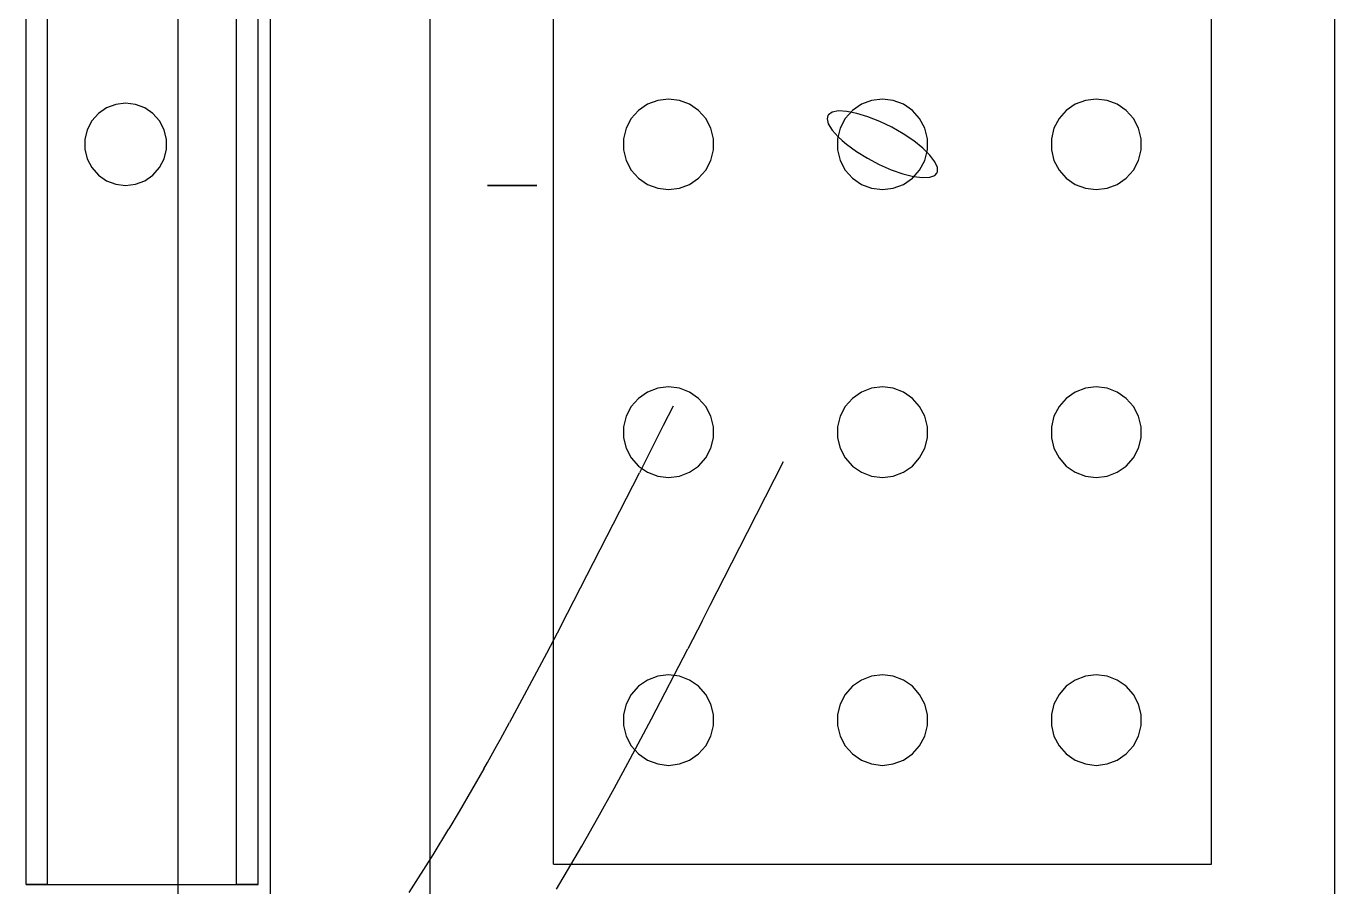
# Model space of a CAD drawing. Header units: millimetres. Extents: x -1175 to 655, y -895 to 720.
# Drawn here: x -177.05 to -159.55, y 34.15 to 45.66 of the extents above; entities that cross this region are included whole.
import ezdxf

# ---------------------------------------------------------------- set-up
doc = ezdxf.new("R2010")
doc.units = ezdxf.units.MM
doc.layers.add('HIDDEN', color=8, linetype='Continuous')
doc.layers.add('VISIBLE', color=7, linetype='Continuous')

msp = doc.modelspace()

# ---------------------------------------------------------------- linework, layer by layer
at = {"layer": 'HIDDEN'}
for points in [[(-175.016, 31.1), (-175.016, 56.4)], [(-175.016, 31.1), (-175.016, 56.4)], [(-175.016, 31.1), (-175.016, 56.4)], [(-173.784, 31.1), (-173.784, 56.4)], [(-173.784, 31.1), (-173.784, 56.4)], [(-173.784, 31.1), (-173.784, 56.4)], [(-171.65, 33.355), (-171.65, 54.805)], [(-171.65, 33.355), (-171.65, 54.805)], [(-159.55, 33.355), (-159.55, 54.805)], [(-159.55, 33.355), (-159.55, 54.805)], [(-177.05, 34.18), (-177.05, 53.98)], [(-177.05, 34.18), (-177.05, 53.98)], [(-177.05, 34.18), (-177.05, 53.98)], [(-177.05, 34.18), (-177.05, 53.98)], [(-177.05, 34.18), (-177.05, 53.98)], [(-177.05, 34.18), (-177.05, 53.98)], [(-177.05, 34.18), (-177.05, 53.98)], [(-177.05, 34.18), (-177.05, 53.98)], [(-177.05, 34.18), (-177.05, 53.98)], [(-177.05, 34.18), (-177.05, 53.98)], [(-177.05, 34.18), (-177.05, 53.98)], [(-177.05, 34.18), (-177.05, 53.98)], [(-176.763, 34.18), (-176.763, 53.98)], [(-176.763, 34.18), (-176.763, 53.98)], [(-176.763, 34.18), (-176.763, 53.98)], [(-176.763, 34.18), (-176.763, 53.98)], [(-176.763, 34.18), (-176.763, 53.98)], [(-176.763, 34.18), (-176.763, 53.98)], [(-176.763, 34.18), (-176.763, 53.98)], [(-176.763, 34.18), (-176.763, 53.98)], [(-176.763, 34.18), (-176.763, 53.98)], [(-176.763, 34.18), (-176.763, 53.98)], [(-176.763, 34.18), (-176.763, 53.98)], [(-176.763, 34.18), (-176.763, 53.98)], [(-174.237, 34.18), (-174.237, 53.98)], [(-174.237, 34.18), (-174.237, 53.98)], [(-174.237, 34.18), (-174.237, 53.98)], [(-174.237, 34.18), (-174.237, 53.98)], [(-174.237, 34.18), (-174.237, 53.98)], [(-174.237, 34.18), (-174.237, 53.98)], [(-174.237, 34.18), (-174.237, 53.98)], [(-174.237, 34.18), (-174.237, 53.98)], [(-174.237, 34.18), (-174.237, 53.98)], [(-174.237, 34.18), (-174.237, 53.98)], [(-174.237, 34.18), (-174.237, 53.98)], [(-174.237, 34.18), (-174.237, 53.98)], [(-173.95, 34.18), (-173.95, 53.98)], [(-173.95, 34.18), (-173.95, 53.98)], [(-173.95, 34.18), (-173.95, 53.98)], [(-173.95, 34.18), (-173.95, 53.98)], [(-173.95, 34.18), (-173.95, 53.98)], [(-173.95, 34.18), (-173.95, 53.98)], [(-173.95, 34.18), (-173.95, 53.98)], [(-173.95, 34.18), (-173.95, 53.98)], [(-173.95, 34.18), (-173.95, 53.98)], [(-173.95, 34.18), (-173.95, 53.98)], [(-173.95, 34.18), (-173.95, 53.98)], [(-173.95, 34.18), (-173.95, 53.98)], [(-170, 34.455), (-170, 53.705)], [(-170, 34.455), (-170, 53.705)], [(-170, 34.455), (-170, 53.705)], [(-170, 34.455), (-170, 53.705)], [(-170, 34.455), (-170, 53.705)], [(-170, 34.455), (-170, 53.705)], [(-170, 34.455), (-170, 53.705)], [(-170, 34.455), (-170, 53.705)], [(-170, 34.455), (-170, 53.705)], [(-170, 34.455), (-170, 53.705)], [(-170, 34.455), (-170, 53.705)], [(-170, 34.455), (-170, 53.705)], [(-170, 34.455), (-170, 53.705)], [(-170, 34.455), (-170, 53.705)], [(-170, 34.455), (-170, 53.705)], [(-170, 34.455), (-170, 53.705)], [(-170, 34.455), (-170, 53.705)], [(-170, 34.455), (-170, 53.705)], [(-170, 34.455), (-170, 53.705)], [(-170, 34.455), (-170, 53.705)], [(-170, 34.455), (-170, 53.705)], [(-170, 34.455), (-170, 53.705)], [(-170, 34.455), (-170, 53.705)], [(-170, 34.455), (-170, 53.705)], [(-170, 34.455), (-170, 53.705)], [(-170, 34.455), (-170, 53.705)], [(-170, 34.455), (-170, 53.705)], [(-170, 34.455), (-170, 53.705)], [(-170, 34.455), (-170, 53.705)], [(-170, 34.455), (-170, 53.705)], [(-170, 34.455), (-170, 53.705)], [(-170, 34.455), (-170, 53.705)], [(-170, 34.455), (-170, 53.705)], [(-170, 34.455), (-170, 53.705)], [(-170, 34.455), (-170, 53.705)], [(-170, 34.455), (-170, 53.705)], [(-170, 34.455), (-170, 53.705)], [(-170, 34.455), (-170, 53.705)], [(-170, 34.455), (-170, 53.705)], [(-170, 34.455), (-170, 53.705)], [(-170, 34.455), (-170, 53.705)], [(-170, 34.455), (-170, 53.705)], [(-170, 34.455), (-170, 53.705)], [(-170, 34.455), (-170, 53.705)], [(-170, 34.455), (-170, 53.705)], [(-170, 34.455), (-170, 53.705)], [(-170, 34.455), (-170, 53.705)], [(-170, 34.455), (-170, 53.705)], [(-170, 34.455), (-170, 53.705)], [(-170, 34.455), (-170, 53.705)], [(-170, 34.455), (-170, 53.705)], [(-170, 34.455), (-170, 53.705)], [(-161.2, 34.455), (-161.2, 53.705)], [(-161.2, 34.455), (-161.2, 53.705)], [(-161.2, 34.455), (-161.2, 53.705)], [(-161.2, 34.455), (-161.2, 53.705)], [(-161.2, 34.455), (-161.2, 53.705)], [(-161.2, 34.455), (-161.2, 53.705)], [(-161.2, 34.455), (-161.2, 53.705)], [(-161.2, 34.455), (-161.2, 53.705)], [(-161.2, 34.455), (-161.2, 53.705)], [(-161.2, 34.455), (-161.2, 53.705)], [(-161.2, 34.455), (-161.2, 53.705)], [(-161.2, 34.455), (-161.2, 53.705)], [(-161.2, 34.455), (-161.2, 53.705)], [(-161.2, 34.455), (-161.2, 53.705)], [(-161.2, 34.455), (-161.2, 53.705)], [(-161.2, 34.455), (-161.2, 53.705)], [(-161.2, 34.455), (-161.2, 53.705)], [(-161.2, 34.455), (-161.2, 53.705)], [(-161.2, 34.455), (-161.2, 53.705)], [(-161.2, 34.455), (-161.2, 53.705)], [(-161.2, 34.455), (-161.2, 53.705)], [(-161.2, 34.455), (-161.2, 53.705)], [(-161.2, 34.455), (-161.2, 53.705)], [(-161.2, 34.455), (-161.2, 53.705)], [(-161.2, 34.455), (-161.2, 53.705)], [(-161.2, 34.455), (-161.2, 53.705)], [(-161.2, 34.455), (-161.2, 53.705)], [(-161.2, 34.455), (-161.2, 53.705)], [(-161.2, 34.455), (-161.2, 53.705)], [(-161.2, 34.455), (-161.2, 53.705)], [(-161.2, 34.455), (-161.2, 53.705)], [(-161.2, 34.455), (-161.2, 53.705)], [(-161.2, 34.455), (-161.2, 53.705)], [(-161.2, 34.455), (-161.2, 53.705)], [(-161.2, 34.455), (-161.2, 53.705)], [(-161.2, 34.455), (-161.2, 53.705)], [(-161.2, 34.455), (-161.2, 53.705)], [(-161.2, 34.455), (-161.2, 53.705)], [(-161.2, 34.455), (-161.2, 53.705)], [(-161.2, 34.455), (-161.2, 53.705)], [(-161.2, 34.455), (-161.2, 53.705)], [(-161.2, 34.455), (-161.2, 53.705)], [(-161.2, 34.455), (-161.2, 53.705)], [(-161.2, 34.455), (-161.2, 53.705)], [(-161.2, 34.455), (-161.2, 53.705)], [(-161.2, 34.455), (-161.2, 53.705)], [(-161.2, 34.455), (-161.2, 53.705)], [(-161.2, 34.455), (-161.2, 53.705)], [(-161.2, 34.455), (-161.2, 53.705)], [(-161.2, 34.455), (-161.2, 53.705)], [(-161.2, 34.455), (-161.2, 53.705)], [(-161.2, 34.455), (-161.2, 53.705)], [(-175.72, 44.63), (-175.852, 44.614)], [(-175.588, 44.614), (-175.72, 44.63)], [(-168.605, 44.667), (-168.741, 44.616)], [(-168.605, 44.667), (-168.741, 44.616)], [(-168.46, 44.685), (-168.605, 44.667)], [(-168.46, 44.685), (-168.605, 44.667)], [(-168.315, 44.667), (-168.46, 44.685)], [(-168.315, 44.667), (-168.46, 44.685)], [(-168.179, 44.616), (-168.315, 44.667)], [(-168.179, 44.616), (-168.315, 44.667)], [(-165.745, 44.667), (-165.881, 44.616)], [(-165.745, 44.667), (-165.881, 44.616)], [(-165.6, 44.685), (-165.745, 44.667)], [(-165.6, 44.685), (-165.745, 44.667)], [(-165.455, 44.667), (-165.6, 44.685)], [(-165.455, 44.667), (-165.6, 44.685)], [(-165.319, 44.616), (-165.455, 44.667)], [(-165.319, 44.616), (-165.455, 44.667)], [(-162.885, 44.667), (-163.021, 44.616)], [(-162.885, 44.667), (-163.021, 44.616)], [(-162.74, 44.685), (-162.885, 44.667)], [(-162.74, 44.685), (-162.885, 44.667)], [(-162.595, 44.667), (-162.74, 44.685)], [(-162.595, 44.667), (-162.74, 44.685)], [(-162.459, 44.616), (-162.595, 44.667)], [(-162.459, 44.616), (-162.595, 44.667)], [(-176.085, 44.492), (-176.173, 44.392)], [(-175.976, 44.567), (-176.085, 44.492)], [(-175.852, 44.614), (-175.976, 44.567)], [(-175.464, 44.567), (-175.588, 44.614)], [(-175.355, 44.492), (-175.464, 44.567)], [(-175.267, 44.392), (-175.355, 44.492)], [(-168.861, 44.533), (-168.958, 44.424)], [(-168.861, 44.533), (-168.958, 44.424)], [(-168.741, 44.616), (-168.861, 44.533)], [(-168.741, 44.616), (-168.861, 44.533)], [(-168.059, 44.533), (-168.179, 44.616)], [(-168.059, 44.533), (-168.179, 44.616)], [(-167.962, 44.424), (-168.059, 44.533)], [(-167.962, 44.424), (-168.059, 44.533)], [(-166.33, 44.465), (-166.341, 44.422)], [(-166.323, 44.475), (-166.33, 44.465)], [(-166.27, 44.511), (-166.323, 44.475)], [(-166.187, 44.526), (-166.27, 44.511)], [(-166.076, 44.52), (-166.187, 44.526)], [(-166.001, 44.533), (-166.098, 44.424)], [(-166.001, 44.533), (-166.098, 44.424)], [(-165.943, 44.493), (-166.076, 44.52)], [(-165.881, 44.616), (-166.001, 44.533)], [(-165.881, 44.616), (-166.001, 44.533)], [(-165.794, 44.448), (-165.943, 44.493)], [(-165.199, 44.533), (-165.319, 44.616)], [(-165.199, 44.533), (-165.319, 44.616)], [(-165.102, 44.424), (-165.199, 44.533)], [(-165.102, 44.424), (-165.199, 44.533)], [(-163.141, 44.533), (-163.238, 44.424)], [(-163.141, 44.533), (-163.238, 44.424)], [(-163.021, 44.616), (-163.141, 44.533)], [(-163.021, 44.616), (-163.141, 44.533)], [(-162.339, 44.533), (-162.459, 44.616)], [(-162.339, 44.533), (-162.459, 44.616)], [(-162.242, 44.424), (-162.339, 44.533)], [(-162.242, 44.424), (-162.339, 44.533)], [(-176.173, 44.392), (-176.234, 44.275)], [(-175.206, 44.275), (-175.267, 44.392)], [(-169.026, 44.295), (-169.061, 44.153)], [(-169.026, 44.295), (-169.061, 44.153)], [(-168.958, 44.424), (-169.026, 44.295)], [(-168.958, 44.424), (-169.026, 44.295)], [(-167.894, 44.295), (-167.962, 44.424)], [(-167.894, 44.295), (-167.962, 44.424)], [(-167.859, 44.153), (-167.894, 44.295)], [(-167.859, 44.153), (-167.894, 44.295)], [(-166.341, 44.422), (-166.324, 44.352)], [(-166.324, 44.352), (-166.274, 44.27)], [(-166.166, 44.295), (-166.201, 44.153)], [(-166.166, 44.295), (-166.201, 44.153)], [(-166.098, 44.424), (-166.166, 44.295)], [(-166.098, 44.424), (-166.166, 44.295)], [(-165.636, 44.385), (-165.794, 44.448)], [(-165.476, 44.308), (-165.636, 44.385)], [(-165.323, 44.22), (-165.476, 44.308)], [(-165.034, 44.295), (-165.102, 44.424)], [(-165.034, 44.295), (-165.102, 44.424)], [(-164.999, 44.153), (-165.034, 44.295)], [(-164.999, 44.153), (-165.034, 44.295)], [(-163.306, 44.295), (-163.341, 44.153)], [(-163.306, 44.295), (-163.341, 44.153)], [(-163.238, 44.424), (-163.306, 44.295)], [(-163.238, 44.424), (-163.306, 44.295)], [(-162.174, 44.295), (-162.242, 44.424)], [(-162.174, 44.295), (-162.242, 44.424)], [(-162.139, 44.153), (-162.174, 44.295)], [(-162.139, 44.153), (-162.174, 44.295)], [(-176.234, 44.275), (-176.266, 44.146)], [(-176.266, 44.146), (-176.266, 44.014)], [(-175.174, 44.146), (-175.206, 44.275)], [(-175.174, 44.014), (-175.174, 44.146)], [(-169.061, 44.153), (-169.061, 44.007)], [(-169.061, 44.153), (-169.061, 44.007)], [(-167.859, 44.007), (-167.859, 44.153)], [(-167.859, 44.007), (-167.859, 44.153)], [(-166.274, 44.27), (-166.193, 44.179)], [(-166.201, 44.153), (-166.201, 44.007)], [(-166.201, 44.153), (-166.201, 44.007)], [(-166.193, 44.179), (-166.139, 44.13)], [(-166.139, 44.13), (-166.079, 44.08)], [(-165.182, 44.126), (-165.323, 44.22)], [(-165.06, 44.03), (-165.182, 44.126)], [(-164.999, 44.007), (-164.999, 44.153)], [(-164.999, 44.007), (-164.999, 44.153)], [(-163.341, 44.153), (-163.341, 44.007)], [(-163.341, 44.153), (-163.341, 44.007)], [(-162.139, 44.007), (-162.139, 44.153)], [(-162.139, 44.007), (-162.139, 44.153)], [(-176.266, 44.014), (-176.234, 43.885)], [(-175.206, 43.885), (-175.174, 44.014)], [(-169.061, 44.007), (-169.026, 43.865)], [(-169.061, 44.007), (-169.026, 43.865)], [(-167.894, 43.865), (-167.859, 44.007)], [(-167.894, 43.865), (-167.859, 44.007)], [(-166.201, 44.007), (-166.166, 43.865)], [(-166.201, 44.007), (-166.166, 43.865)], [(-166.079, 44.08), (-165.948, 43.985)], [(-165.948, 43.985), (-165.8, 43.894)], [(-164.964, 43.936), (-165.06, 44.03)], [(-165.034, 43.865), (-164.999, 44.007)], [(-165.034, 43.865), (-164.999, 44.007)], [(-164.897, 43.848), (-164.964, 43.936)], [(-163.341, 44.007), (-163.306, 43.865)], [(-163.341, 44.007), (-163.306, 43.865)], [(-162.174, 43.865), (-162.139, 44.007)], [(-162.174, 43.865), (-162.139, 44.007)], [(-176.234, 43.885), (-176.173, 43.768)], [(-176.173, 43.768), (-176.085, 43.668)], [(-175.355, 43.668), (-175.267, 43.768)], [(-175.267, 43.768), (-175.206, 43.885)], [(-169.026, 43.865), (-168.958, 43.736)], [(-169.026, 43.865), (-168.958, 43.736)], [(-167.962, 43.736), (-167.894, 43.865)], [(-167.962, 43.736), (-167.894, 43.865)], [(-166.166, 43.865), (-166.098, 43.736)], [(-166.166, 43.865), (-166.098, 43.736)], [(-165.8, 43.894), (-165.643, 43.811)], [(-165.643, 43.811), (-165.483, 43.741)], [(-165.102, 43.736), (-165.034, 43.865)], [(-165.102, 43.736), (-165.034, 43.865)], [(-164.863, 43.772), (-164.897, 43.848)], [(-164.864, 43.71), (-164.863, 43.772)], [(-163.306, 43.865), (-163.238, 43.736)], [(-163.306, 43.865), (-163.238, 43.736)], [(-162.242, 43.736), (-162.174, 43.865)], [(-162.242, 43.736), (-162.174, 43.865)], [(-176.085, 43.668), (-175.976, 43.593)], [(-175.976, 43.593), (-175.852, 43.546)], [(-175.588, 43.546), (-175.464, 43.593)], [(-175.464, 43.593), (-175.355, 43.668)], [(-168.958, 43.736), (-168.861, 43.627)], [(-168.958, 43.736), (-168.861, 43.627)], [(-168.861, 43.627), (-168.741, 43.544)], [(-168.861, 43.627), (-168.741, 43.544)], [(-168.179, 43.544), (-168.059, 43.627)], [(-168.179, 43.544), (-168.059, 43.627)], [(-168.059, 43.627), (-167.962, 43.736)], [(-168.059, 43.627), (-167.962, 43.736)], [(-166.098, 43.736), (-166.001, 43.627)], [(-166.098, 43.736), (-166.001, 43.627)], [(-166.001, 43.627), (-165.881, 43.544)], [(-166.001, 43.627), (-165.881, 43.544)], [(-165.483, 43.741), (-165.328, 43.687)], [(-165.328, 43.687), (-165.186, 43.65)], [(-165.319, 43.544), (-165.199, 43.627)], [(-165.319, 43.544), (-165.199, 43.627)], [(-165.199, 43.627), (-165.102, 43.736)], [(-165.199, 43.627), (-165.102, 43.736)], [(-165.186, 43.65), (-165.064, 43.635)], [(-165.064, 43.635), (-164.966, 43.639)], [(-164.966, 43.639), (-164.899, 43.665)], [(-164.899, 43.665), (-164.871, 43.695)], [(-164.871, 43.695), (-164.864, 43.71)], [(-163.238, 43.736), (-163.141, 43.627)], [(-163.238, 43.736), (-163.141, 43.627)], [(-163.141, 43.627), (-163.021, 43.544)], [(-163.141, 43.627), (-163.021, 43.544)], [(-162.459, 43.544), (-162.339, 43.627)], [(-162.459, 43.544), (-162.339, 43.627)], [(-162.339, 43.627), (-162.242, 43.736)], [(-162.339, 43.627), (-162.242, 43.736)], [(-175.852, 43.546), (-175.72, 43.53)], [(-175.72, 43.53), (-175.588, 43.546)], [(-170.88, 43.53), (-170.878, 43.53)], [(-170.878, 43.53), (-170.88, 43.53)], [(-170.878, 43.53), (-170.859, 43.53)], [(-170.859, 43.53), (-170.878, 43.53)], [(-170.859, 43.53), (-170.822, 43.53)], [(-170.822, 43.53), (-170.859, 43.53)], [(-170.822, 43.53), (-170.769, 43.53)], [(-170.769, 43.53), (-170.822, 43.53)], [(-170.769, 43.53), (-170.703, 43.53)], [(-170.703, 43.53), (-170.769, 43.53)], [(-170.703, 43.53), (-170.629, 43.53)], [(-170.629, 43.53), (-170.703, 43.53)], [(-170.629, 43.53), (-170.55, 43.53)], [(-170.55, 43.53), (-170.629, 43.53)], [(-170.471, 43.53), (-170.55, 43.53)], [(-170.55, 43.53), (-170.471, 43.53)], [(-170.397, 43.53), (-170.471, 43.53)], [(-170.471, 43.53), (-170.397, 43.53)], [(-170.331, 43.53), (-170.397, 43.53)], [(-170.397, 43.53), (-170.331, 43.53)], [(-170.278, 43.53), (-170.331, 43.53)], [(-170.331, 43.53), (-170.278, 43.53)], [(-170.241, 43.53), (-170.278, 43.53)], [(-170.278, 43.53), (-170.241, 43.53)], [(-170.222, 43.53), (-170.241, 43.53)], [(-170.241, 43.53), (-170.222, 43.53)], [(-170.22, 43.53), (-170.222, 43.53)], [(-170.222, 43.53), (-170.22, 43.53)], [(-168.741, 43.544), (-168.605, 43.493)], [(-168.741, 43.544), (-168.605, 43.493)], [(-168.605, 43.493), (-168.46, 43.475)], [(-168.605, 43.493), (-168.46, 43.475)], [(-168.46, 43.475), (-168.315, 43.493)], [(-168.46, 43.475), (-168.315, 43.493)], [(-168.315, 43.493), (-168.179, 43.544)], [(-168.315, 43.493), (-168.179, 43.544)], [(-165.881, 43.544), (-165.745, 43.493)], [(-165.881, 43.544), (-165.745, 43.493)], [(-165.745, 43.493), (-165.6, 43.475)], [(-165.745, 43.493), (-165.6, 43.475)], [(-165.6, 43.475), (-165.455, 43.493)], [(-165.6, 43.475), (-165.455, 43.493)], [(-165.455, 43.493), (-165.319, 43.544)], [(-165.455, 43.493), (-165.319, 43.544)], [(-163.021, 43.544), (-162.885, 43.493)], [(-163.021, 43.544), (-162.885, 43.493)], [(-162.885, 43.493), (-162.74, 43.475)], [(-162.885, 43.493), (-162.74, 43.475)], [(-162.74, 43.475), (-162.595, 43.493)], [(-162.74, 43.475), (-162.595, 43.493)], [(-162.595, 43.493), (-162.459, 43.544)], [(-162.595, 43.493), (-162.459, 43.544)], [(-168.605, 40.817), (-168.741, 40.766)], [(-168.605, 40.817), (-168.741, 40.766)], [(-168.46, 40.835), (-168.605, 40.817)], [(-168.46, 40.835), (-168.605, 40.817)], [(-168.315, 40.817), (-168.46, 40.835)], [(-168.315, 40.817), (-168.46, 40.835)], [(-168.179, 40.766), (-168.315, 40.817)], [(-168.179, 40.766), (-168.315, 40.817)], [(-165.745, 40.817), (-165.881, 40.766)], [(-165.745, 40.817), (-165.881, 40.766)], [(-165.6, 40.835), (-165.745, 40.817)], [(-165.6, 40.835), (-165.745, 40.817)], [(-165.455, 40.817), (-165.6, 40.835)], [(-165.455, 40.817), (-165.6, 40.835)], [(-165.319, 40.766), (-165.455, 40.817)], [(-165.319, 40.766), (-165.455, 40.817)], [(-162.885, 40.817), (-163.021, 40.766)], [(-162.885, 40.817), (-163.021, 40.766)], [(-162.74, 40.835), (-162.885, 40.817)], [(-162.74, 40.835), (-162.885, 40.817)], [(-162.595, 40.817), (-162.74, 40.835)], [(-162.595, 40.817), (-162.74, 40.835)], [(-162.459, 40.766), (-162.595, 40.817)], [(-162.459, 40.766), (-162.595, 40.817)], [(-168.861, 40.683), (-168.958, 40.574)], [(-168.861, 40.683), (-168.958, 40.574)], [(-168.741, 40.766), (-168.861, 40.683)], [(-168.741, 40.766), (-168.861, 40.683)], [(-168.059, 40.683), (-168.179, 40.766)], [(-168.059, 40.683), (-168.179, 40.766)], [(-167.962, 40.574), (-168.059, 40.683)], [(-167.962, 40.574), (-168.059, 40.683)], [(-166.001, 40.683), (-166.098, 40.574)], [(-166.001, 40.683), (-166.098, 40.574)], [(-165.881, 40.766), (-166.001, 40.683)], [(-165.881, 40.766), (-166.001, 40.683)], [(-165.199, 40.683), (-165.319, 40.766)], [(-165.199, 40.683), (-165.319, 40.766)], [(-165.102, 40.574), (-165.199, 40.683)], [(-165.102, 40.574), (-165.199, 40.683)], [(-163.141, 40.683), (-163.238, 40.574)], [(-163.141, 40.683), (-163.238, 40.574)], [(-163.021, 40.766), (-163.141, 40.683)], [(-163.021, 40.766), (-163.141, 40.683)], [(-162.339, 40.683), (-162.459, 40.766)], [(-162.339, 40.683), (-162.459, 40.766)], [(-162.242, 40.574), (-162.339, 40.683)], [(-162.242, 40.574), (-162.339, 40.683)], [(-169.026, 40.445), (-169.061, 40.303)], [(-169.026, 40.445), (-169.061, 40.303)], [(-168.958, 40.574), (-169.026, 40.445)], [(-168.958, 40.574), (-169.026, 40.445)], [(-167.894, 40.445), (-167.962, 40.574)], [(-167.894, 40.445), (-167.962, 40.574)], [(-167.859, 40.303), (-167.894, 40.445)], [(-167.859, 40.303), (-167.894, 40.445)], [(-166.166, 40.445), (-166.201, 40.303)], [(-166.166, 40.445), (-166.201, 40.303)], [(-166.098, 40.574), (-166.166, 40.445)], [(-166.098, 40.574), (-166.166, 40.445)], [(-165.034, 40.445), (-165.102, 40.574)], [(-165.034, 40.445), (-165.102, 40.574)], [(-164.999, 40.303), (-165.034, 40.445)], [(-164.999, 40.303), (-165.034, 40.445)], [(-163.306, 40.445), (-163.341, 40.303)], [(-163.306, 40.445), (-163.341, 40.303)], [(-163.238, 40.574), (-163.306, 40.445)], [(-163.238, 40.574), (-163.306, 40.445)], [(-162.174, 40.445), (-162.242, 40.574)], [(-162.174, 40.445), (-162.242, 40.574)], [(-162.139, 40.303), (-162.174, 40.445)], [(-162.139, 40.303), (-162.174, 40.445)], [(-169.061, 40.303), (-169.061, 40.157)], [(-169.061, 40.303), (-169.061, 40.157)], [(-167.859, 40.157), (-167.859, 40.303)], [(-167.859, 40.157), (-167.859, 40.303)], [(-166.201, 40.303), (-166.201, 40.157)], [(-166.201, 40.303), (-166.201, 40.157)], [(-164.999, 40.157), (-164.999, 40.303)], [(-164.999, 40.157), (-164.999, 40.303)], [(-163.341, 40.303), (-163.341, 40.157)], [(-163.341, 40.303), (-163.341, 40.157)], [(-162.139, 40.157), (-162.139, 40.303)], [(-162.139, 40.157), (-162.139, 40.303)], [(-169.061, 40.157), (-169.026, 40.015)], [(-169.061, 40.157), (-169.026, 40.015)], [(-167.894, 40.015), (-167.859, 40.157)], [(-167.894, 40.015), (-167.859, 40.157)], [(-166.201, 40.157), (-166.166, 40.015)], [(-166.201, 40.157), (-166.166, 40.015)], [(-165.034, 40.015), (-164.999, 40.157)], [(-165.034, 40.015), (-164.999, 40.157)], [(-163.341, 40.157), (-163.306, 40.015)], [(-163.341, 40.157), (-163.306, 40.015)], [(-162.174, 40.015), (-162.139, 40.157)], [(-162.174, 40.015), (-162.139, 40.157)], [(-169.026, 40.015), (-168.958, 39.886)], [(-169.026, 40.015), (-168.958, 39.886)], [(-167.962, 39.886), (-167.894, 40.015)], [(-167.962, 39.886), (-167.894, 40.015)], [(-166.166, 40.015), (-166.098, 39.886)], [(-166.166, 40.015), (-166.098, 39.886)], [(-165.102, 39.886), (-165.034, 40.015)], [(-165.102, 39.886), (-165.034, 40.015)], [(-163.306, 40.015), (-163.238, 39.886)], [(-163.306, 40.015), (-163.238, 39.886)], [(-162.242, 39.886), (-162.174, 40.015)], [(-162.242, 39.886), (-162.174, 40.015)], [(-168.958, 39.886), (-168.861, 39.777)], [(-168.958, 39.886), (-168.861, 39.777)], [(-168.861, 39.777), (-168.741, 39.694)], [(-168.861, 39.777), (-168.741, 39.694)], [(-168.179, 39.694), (-168.059, 39.777)], [(-168.179, 39.694), (-168.059, 39.777)], [(-168.059, 39.777), (-167.962, 39.886)], [(-168.059, 39.777), (-167.962, 39.886)], [(-166.098, 39.886), (-166.001, 39.777)], [(-166.098, 39.886), (-166.001, 39.777)], [(-166.001, 39.777), (-165.881, 39.694)], [(-166.001, 39.777), (-165.881, 39.694)], [(-165.319, 39.694), (-165.199, 39.777)], [(-165.319, 39.694), (-165.199, 39.777)], [(-165.199, 39.777), (-165.102, 39.886)], [(-165.199, 39.777), (-165.102, 39.886)], [(-163.238, 39.886), (-163.141, 39.777)], [(-163.238, 39.886), (-163.141, 39.777)], [(-163.141, 39.777), (-163.021, 39.694)], [(-163.141, 39.777), (-163.021, 39.694)], [(-162.459, 39.694), (-162.339, 39.777)], [(-162.459, 39.694), (-162.339, 39.777)], [(-162.339, 39.777), (-162.242, 39.886)], [(-162.339, 39.777), (-162.242, 39.886)], [(-168.741, 39.694), (-168.605, 39.643)], [(-168.741, 39.694), (-168.605, 39.643)], [(-168.605, 39.643), (-168.46, 39.625)], [(-168.605, 39.643), (-168.46, 39.625)], [(-168.46, 39.625), (-168.315, 39.643)], [(-168.46, 39.625), (-168.315, 39.643)], [(-168.315, 39.643), (-168.179, 39.694)], [(-168.315, 39.643), (-168.179, 39.694)], [(-165.881, 39.694), (-165.745, 39.643)], [(-165.881, 39.694), (-165.745, 39.643)], [(-165.745, 39.643), (-165.6, 39.625)], [(-165.745, 39.643), (-165.6, 39.625)], [(-165.6, 39.625), (-165.455, 39.643)], [(-165.6, 39.625), (-165.455, 39.643)], [(-165.455, 39.643), (-165.319, 39.694)], [(-165.455, 39.643), (-165.319, 39.694)], [(-163.021, 39.694), (-162.885, 39.643)], [(-163.021, 39.694), (-162.885, 39.643)], [(-162.885, 39.643), (-162.74, 39.625)], [(-162.885, 39.643), (-162.74, 39.625)], [(-162.74, 39.625), (-162.595, 39.643)], [(-162.74, 39.625), (-162.595, 39.643)], [(-162.595, 39.643), (-162.459, 39.694)], [(-162.595, 39.643), (-162.459, 39.694)], [(-168.605, 36.967), (-168.741, 36.916)], [(-168.605, 36.967), (-168.741, 36.916)], [(-168.46, 36.985), (-168.605, 36.967)], [(-168.46, 36.985), (-168.605, 36.967)], [(-168.315, 36.967), (-168.46, 36.985)], [(-168.315, 36.967), (-168.46, 36.985)], [(-168.179, 36.916), (-168.315, 36.967)], [(-168.179, 36.916), (-168.315, 36.967)], [(-165.745, 36.967), (-165.881, 36.916)], [(-165.745, 36.967), (-165.881, 36.916)], [(-165.6, 36.985), (-165.745, 36.967)], [(-165.6, 36.985), (-165.745, 36.967)], [(-165.455, 36.967), (-165.6, 36.985)], [(-165.455, 36.967), (-165.6, 36.985)], [(-165.319, 36.916), (-165.455, 36.967)], [(-165.319, 36.916), (-165.455, 36.967)], [(-162.885, 36.967), (-163.021, 36.916)], [(-162.885, 36.967), (-163.021, 36.916)], [(-162.74, 36.985), (-162.885, 36.967)], [(-162.74, 36.985), (-162.885, 36.967)], [(-162.595, 36.967), (-162.74, 36.985)], [(-162.595, 36.967), (-162.74, 36.985)], [(-162.459, 36.916), (-162.595, 36.967)], [(-162.459, 36.916), (-162.595, 36.967)], [(-168.861, 36.833), (-168.958, 36.724)], [(-168.861, 36.833), (-168.958, 36.724)], [(-168.741, 36.916), (-168.861, 36.833)], [(-168.741, 36.916), (-168.861, 36.833)], [(-168.059, 36.833), (-168.179, 36.916)], [(-168.059, 36.833), (-168.179, 36.916)], [(-167.962, 36.724), (-168.059, 36.833)], [(-167.962, 36.724), (-168.059, 36.833)], [(-166.001, 36.833), (-166.098, 36.724)], [(-166.001, 36.833), (-166.098, 36.724)], [(-165.881, 36.916), (-166.001, 36.833)], [(-165.881, 36.916), (-166.001, 36.833)], [(-165.199, 36.833), (-165.319, 36.916)], [(-165.199, 36.833), (-165.319, 36.916)], [(-165.102, 36.724), (-165.199, 36.833)], [(-165.102, 36.724), (-165.199, 36.833)], [(-163.141, 36.833), (-163.238, 36.724)], [(-163.141, 36.833), (-163.238, 36.724)], [(-163.021, 36.916), (-163.141, 36.833)], [(-163.021, 36.916), (-163.141, 36.833)], [(-162.339, 36.833), (-162.459, 36.916)], [(-162.339, 36.833), (-162.459, 36.916)], [(-162.242, 36.724), (-162.339, 36.833)], [(-162.242, 36.724), (-162.339, 36.833)], [(-169.026, 36.595), (-169.061, 36.453)], [(-169.026, 36.595), (-169.061, 36.453)], [(-168.958, 36.724), (-169.026, 36.595)], [(-168.958, 36.724), (-169.026, 36.595)], [(-167.894, 36.595), (-167.962, 36.724)], [(-167.894, 36.595), (-167.962, 36.724)], [(-167.859, 36.453), (-167.894, 36.595)], [(-167.859, 36.453), (-167.894, 36.595)], [(-166.166, 36.595), (-166.201, 36.453)], [(-166.166, 36.595), (-166.201, 36.453)], [(-166.098, 36.724), (-166.166, 36.595)], [(-166.098, 36.724), (-166.166, 36.595)], [(-165.034, 36.595), (-165.102, 36.724)], [(-165.034, 36.595), (-165.102, 36.724)], [(-164.999, 36.453), (-165.034, 36.595)], [(-164.999, 36.453), (-165.034, 36.595)], [(-163.306, 36.595), (-163.341, 36.453)], [(-163.306, 36.595), (-163.341, 36.453)], [(-163.238, 36.724), (-163.306, 36.595)], [(-163.238, 36.724), (-163.306, 36.595)], [(-162.174, 36.595), (-162.242, 36.724)], [(-162.174, 36.595), (-162.242, 36.724)], [(-162.139, 36.453), (-162.174, 36.595)], [(-162.139, 36.453), (-162.174, 36.595)], [(-169.061, 36.453), (-169.061, 36.307)], [(-169.061, 36.453), (-169.061, 36.307)], [(-167.859, 36.307), (-167.859, 36.453)], [(-167.859, 36.307), (-167.859, 36.453)], [(-166.201, 36.453), (-166.201, 36.307)], [(-166.201, 36.453), (-166.201, 36.307)], [(-164.999, 36.307), (-164.999, 36.453)], [(-164.999, 36.307), (-164.999, 36.453)], [(-163.341, 36.453), (-163.341, 36.307)], [(-163.341, 36.453), (-163.341, 36.307)], [(-162.139, 36.307), (-162.139, 36.453)], [(-162.139, 36.307), (-162.139, 36.453)], [(-169.061, 36.307), (-169.026, 36.165)], [(-169.061, 36.307), (-169.026, 36.165)], [(-167.894, 36.165), (-167.859, 36.307)], [(-167.894, 36.165), (-167.859, 36.307)], [(-166.201, 36.307), (-166.166, 36.165)], [(-166.201, 36.307), (-166.166, 36.165)], [(-165.034, 36.165), (-164.999, 36.307)], [(-165.034, 36.165), (-164.999, 36.307)], [(-163.341, 36.307), (-163.306, 36.165)], [(-163.341, 36.307), (-163.306, 36.165)], [(-162.174, 36.165), (-162.139, 36.307)], [(-162.174, 36.165), (-162.139, 36.307)], [(-169.026, 36.165), (-168.958, 36.036)], [(-169.026, 36.165), (-168.958, 36.036)], [(-167.962, 36.036), (-167.894, 36.165)], [(-167.962, 36.036), (-167.894, 36.165)], [(-166.166, 36.165), (-166.098, 36.036)], [(-166.166, 36.165), (-166.098, 36.036)], [(-165.102, 36.036), (-165.034, 36.165)], [(-165.102, 36.036), (-165.034, 36.165)], [(-163.306, 36.165), (-163.238, 36.036)], [(-163.306, 36.165), (-163.238, 36.036)], [(-162.242, 36.036), (-162.174, 36.165)], [(-162.242, 36.036), (-162.174, 36.165)], [(-168.958, 36.036), (-168.861, 35.927)], [(-168.958, 36.036), (-168.861, 35.927)], [(-168.861, 35.927), (-168.741, 35.844)], [(-168.861, 35.927), (-168.741, 35.844)], [(-168.179, 35.844), (-168.059, 35.927)], [(-168.179, 35.844), (-168.059, 35.927)], [(-168.059, 35.927), (-167.962, 36.036)], [(-168.059, 35.927), (-167.962, 36.036)], [(-166.098, 36.036), (-166.001, 35.927)], [(-166.098, 36.036), (-166.001, 35.927)], [(-166.001, 35.927), (-165.881, 35.844)], [(-166.001, 35.927), (-165.881, 35.844)], [(-165.319, 35.844), (-165.199, 35.927)], [(-165.319, 35.844), (-165.199, 35.927)], [(-165.199, 35.927), (-165.102, 36.036)], [(-165.199, 35.927), (-165.102, 36.036)], [(-163.238, 36.036), (-163.141, 35.927)], [(-163.238, 36.036), (-163.141, 35.927)], [(-163.141, 35.927), (-163.021, 35.844)], [(-163.141, 35.927), (-163.021, 35.844)], [(-162.459, 35.844), (-162.339, 35.927)], [(-162.459, 35.844), (-162.339, 35.927)], [(-162.339, 35.927), (-162.242, 36.036)], [(-162.339, 35.927), (-162.242, 36.036)], [(-168.741, 35.844), (-168.605, 35.793)], [(-168.741, 35.844), (-168.605, 35.793)], [(-168.605, 35.793), (-168.46, 35.775)], [(-168.605, 35.793), (-168.46, 35.775)], [(-168.46, 35.775), (-168.315, 35.793)], [(-168.46, 35.775), (-168.315, 35.793)], [(-168.315, 35.793), (-168.179, 35.844)], [(-168.315, 35.793), (-168.179, 35.844)], [(-165.881, 35.844), (-165.745, 35.793)], [(-165.881, 35.844), (-165.745, 35.793)], [(-165.745, 35.793), (-165.6, 35.775)], [(-165.745, 35.793), (-165.6, 35.775)], [(-165.6, 35.775), (-165.455, 35.793)], [(-165.6, 35.775), (-165.455, 35.793)], [(-165.455, 35.793), (-165.319, 35.844)], [(-165.455, 35.793), (-165.319, 35.844)], [(-163.021, 35.844), (-162.885, 35.793)], [(-163.021, 35.844), (-162.885, 35.793)], [(-162.885, 35.793), (-162.74, 35.775)], [(-162.885, 35.793), (-162.74, 35.775)], [(-162.74, 35.775), (-162.595, 35.793)], [(-162.74, 35.775), (-162.595, 35.793)], [(-162.595, 35.793), (-162.459, 35.844)], [(-162.595, 35.793), (-162.459, 35.844)], [(-170, 34.455), (-161.2, 34.455)], [(-170, 34.455), (-161.2, 34.455)], [(-170, 34.455), (-161.2, 34.455)], [(-170, 34.455), (-161.2, 34.455)], [(-170, 34.455), (-161.2, 34.455)], [(-170, 34.455), (-161.2, 34.455)], [(-170, 34.455), (-161.2, 34.455)], [(-170, 34.455), (-161.2, 34.455)], [(-170, 34.455), (-161.2, 34.455)], [(-170, 34.455), (-161.2, 34.455)], [(-170, 34.455), (-161.2, 34.455)], [(-170, 34.455), (-161.2, 34.455)], [(-170, 34.455), (-161.2, 34.455)], [(-170, 34.455), (-161.2, 34.455)], [(-170, 34.455), (-161.2, 34.455)], [(-170, 34.455), (-161.2, 34.455)], [(-170, 34.455), (-161.2, 34.455)], [(-170, 34.455), (-161.2, 34.455)], [(-170, 34.455), (-161.2, 34.455)], [(-170, 34.455), (-161.2, 34.455)], [(-170, 34.455), (-161.2, 34.455)], [(-170, 34.455), (-161.2, 34.455)], [(-170, 34.455), (-161.2, 34.455)], [(-170, 34.455), (-161.2, 34.455)], [(-170, 34.455), (-161.2, 34.455)], [(-170, 34.455), (-161.2, 34.455)], [(-170, 34.455), (-161.2, 34.455)], [(-170, 34.455), (-161.2, 34.455)], [(-170, 34.455), (-161.2, 34.455)], [(-170, 34.455), (-161.2, 34.455)], [(-170, 34.455), (-161.2, 34.455)], [(-170, 34.455), (-161.2, 34.455)], [(-170, 34.455), (-161.2, 34.455)], [(-170, 34.455), (-161.2, 34.455)], [(-170, 34.455), (-161.2, 34.455)], [(-170, 34.455), (-161.2, 34.455)], [(-170, 34.455), (-161.2, 34.455)], [(-170, 34.455), (-161.2, 34.455)], [(-170, 34.455), (-161.2, 34.455)], [(-170, 34.455), (-161.2, 34.455)], [(-170, 34.455), (-161.2, 34.455)], [(-170, 34.455), (-161.2, 34.455)], [(-170, 34.455), (-161.2, 34.455)], [(-170, 34.455), (-161.2, 34.455)], [(-170, 34.455), (-161.2, 34.455)], [(-170, 34.455), (-161.2, 34.455)], [(-170, 34.455), (-161.2, 34.455)], [(-170, 34.455), (-161.2, 34.455)], [(-170, 34.455), (-161.2, 34.455)], [(-170, 34.455), (-161.2, 34.455)], [(-170, 34.455), (-161.2, 34.455)], [(-170, 34.455), (-161.2, 34.455)], [(-177.05, 34.18), (-174.237, 34.18)], [(-176.763, 34.18), (-177.05, 34.18)], [(-177.05, 34.18), (-174.237, 34.18)], [(-177.05, 34.18), (-176.763, 34.18)], [(-177.05, 34.18), (-174.237, 34.18)], [(-176.763, 34.18), (-177.05, 34.18)], [(-177.05, 34.18), (-174.237, 34.18)], [(-177.05, 34.18), (-176.763, 34.18)], [(-177.05, 34.18), (-174.237, 34.18)], [(-176.763, 34.18), (-177.05, 34.18)], [(-177.05, 34.18), (-174.237, 34.18)], [(-177.05, 34.18), (-176.763, 34.18)], [(-177.05, 34.18), (-174.237, 34.18)], [(-176.763, 34.18), (-177.05, 34.18)], [(-177.05, 34.18), (-174.237, 34.18)], [(-177.05, 34.18), (-176.763, 34.18)], [(-177.05, 34.18), (-174.237, 34.18)], [(-176.763, 34.18), (-177.05, 34.18)], [(-177.05, 34.18), (-174.237, 34.18)], [(-177.05, 34.18), (-176.763, 34.18)], [(-177.05, 34.18), (-174.237, 34.18)], [(-176.763, 34.18), (-177.05, 34.18)], [(-177.05, 34.18), (-174.237, 34.18)], [(-177.05, 34.18), (-176.763, 34.18)], [(-176.763, 34.18), (-173.95, 34.18)], [(-176.763, 34.18), (-173.95, 34.18)], [(-176.763, 34.18), (-173.95, 34.18)], [(-176.763, 34.18), (-173.95, 34.18)], [(-176.763, 34.18), (-173.95, 34.18)], [(-176.763, 34.18), (-173.95, 34.18)], [(-176.763, 34.18), (-173.95, 34.18)], [(-176.763, 34.18), (-173.95, 34.18)], [(-176.763, 34.18), (-173.95, 34.18)], [(-176.763, 34.18), (-173.95, 34.18)], [(-176.763, 34.18), (-173.95, 34.18)], [(-176.763, 34.18), (-173.95, 34.18)], [(-173.95, 34.18), (-174.237, 34.18)], [(-174.237, 34.18), (-173.95, 34.18)], [(-173.95, 34.18), (-174.237, 34.18)], [(-174.237, 34.18), (-173.95, 34.18)], [(-173.95, 34.18), (-174.237, 34.18)], [(-174.237, 34.18), (-173.95, 34.18)], [(-173.95, 34.18), (-174.237, 34.18)], [(-174.237, 34.18), (-173.95, 34.18)], [(-173.95, 34.18), (-174.237, 34.18)], [(-174.237, 34.18), (-173.95, 34.18)], [(-173.95, 34.18), (-174.237, 34.18)], [(-174.237, 34.18), (-173.95, 34.18)]]:
    msp.add_lwpolyline(points, dxfattribs=at)
at = {"layer": 'VISIBLE'}
for points in [[(-175.016, 31.87), (-175.016, 55.63)], [(-173.784, 31.87), (-173.784, 55.63)], [(-175.72, 44.63), (-175.852, 44.614)], [(-175.588, 44.614), (-175.72, 44.63)], [(-176.085, 44.492), (-176.173, 44.392)], [(-175.976, 44.567), (-176.085, 44.492)], [(-175.852, 44.614), (-175.976, 44.567)], [(-175.464, 44.567), (-175.588, 44.614)], [(-175.355, 44.492), (-175.464, 44.567)], [(-175.267, 44.392), (-175.355, 44.492)], [(-176.173, 44.392), (-176.234, 44.275)], [(-175.206, 44.275), (-175.267, 44.392)], [(-176.234, 44.275), (-176.266, 44.146)], [(-176.266, 44.146), (-176.266, 44.014)], [(-175.174, 44.146), (-175.206, 44.275)], [(-175.174, 44.014), (-175.174, 44.146)], [(-176.266, 44.014), (-176.234, 43.885)], [(-175.206, 43.885), (-175.174, 44.014)], [(-176.234, 43.885), (-176.173, 43.768)], [(-176.173, 43.768), (-176.085, 43.668)], [(-175.355, 43.668), (-175.267, 43.768)], [(-175.267, 43.768), (-175.206, 43.885)], [(-176.085, 43.668), (-175.976, 43.593)], [(-175.976, 43.593), (-175.852, 43.546)], [(-175.588, 43.546), (-175.464, 43.593)], [(-175.464, 43.593), (-175.355, 43.668)], [(-175.852, 43.546), (-175.72, 43.53)], [(-175.72, 43.53), (-175.588, 43.546)], [(-168.398, 40.577), (-168.53, 40.318)], [(-168.53, 40.318), (-168.85, 39.688)], [(-167.165, 39.365), (-166.923, 39.84)], [(-169.901, 37.635), (-168.85, 39.688)], [(-167.404, 38.895), (-167.165, 39.365)], [(-167.716, 38.281), (-167.404, 38.895)], [(-167.902, 37.916), (-167.716, 38.281)], [(-168.012, 37.702), (-167.902, 37.916)], [(-169.901, 37.635), (-170.092, 37.27)], [(-168.012, 37.702), (-168.2, 37.334)], [(-168.689, 36.395), (-168.2, 37.334)], [(-170.092, 37.27), (-170.585, 36.349)], [(-170.709, 36.124), (-170.585, 36.349)], [(-168.974, 35.861), (-168.689, 36.395)], [(-170.759, 36.033), (-170.709, 36.124)], [(-170.883, 35.811), (-170.759, 36.033)], [(-170.931, 35.728), (-171.261, 35.156)], [(-170.931, 35.728), (-170.883, 35.811)], [(-169.189, 35.465), (-168.974, 35.861)], [(-169.407, 35.072), (-169.189, 35.465)], [(-171.261, 35.156), (-171.399, 34.925)], [(-169.621, 34.695), (-169.407, 35.072)], [(-171.609, 34.58), (-171.399, 34.925)], [(-169.958, 34.12), (-169.621, 34.695)], [(-171.93, 34.074), (-171.609, 34.58)]]:
    msp.add_lwpolyline(points, dxfattribs=at)

doc.saveas('drawing.dxf')
